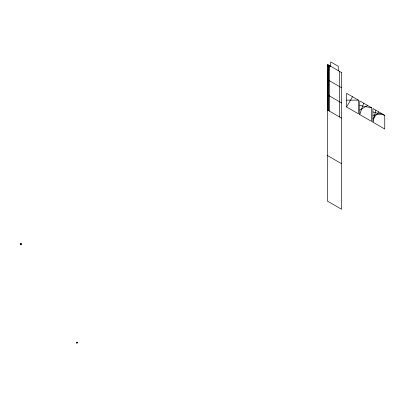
<?xml version="1.0" encoding="UTF-8"?>
<svg xmlns="http://www.w3.org/2000/svg" width="405" height="405" viewBox="0 0 405 405"><rect width="100%" height="100%" fill="white"/><g stroke="black" fill="none" stroke-linecap="round" stroke-linejoin="round"><path stroke-width="0.61" d="M372.914 122.183L372.914 108.515L384.75 115.349L384.75 129.018L372.914 122.183L375.87 110.226M359.746 114.585L359.746 100.916L371.582 107.75L371.582 121.419L359.746 114.585L363.69 103.194M20.852 244.073C21.667 243.516 20.614 244.671 21.035 243.85M20.873 244.028L21.202 244.139M77.725 342.427C77.284 342.134 77.598 342.792 77.527 342.215M346.579 106.981L346.579 93.312L358.42 100.146L358.42 113.815L346.579 106.981L352.497 96.729M372.914 118.766L378.832 111.932M20.25 244.19L20.852 243.84L20.984 244.382C20.027 245.258 20.027 243.901 20.984 243.916M20.873 244.139L21.202 243.947M20.25 244.65L20.984 244.382M359.746 110.028L367.639 105.472M76.737 342.549L77.34 342.205L77.476 342.746C76.52 343.622 76.52 342.266 77.476 342.281M77.36 342.503L77.689 342.311M76.737 343.015L77.476 342.746M77.406 342.549L77.689 342.503M372.914 115.349L381.788 113.643M346.579 100.146L358.42 100.146M359.746 105.472L371.582 107.75M372.914 111.932L384.75 115.349M327.367 65.828L329.225 66.896A2.577 1.488 60 0 1 330.683 66.283L330.683 61.909L338.261 66.283L338.261 70.657M341.572 87.758L327.367 79.557L329.422 65.554L329.422 111.117M341.572 102.946L327.367 94.745L328.738 65.159L328.738 110.722M341.572 118.133L327.367 109.932L328.055 64.765L328.055 110.327M327.367 155.495L341.572 163.696M339.522 71.386L339.522 116.949M77.34 342.205L77.34 342.665M76.874 342.63L76.874 343.091M20.852 243.84L20.852 244.301M20.382 244.266L20.382 244.726M341.572 72.571L327.367 64.37L327.367 201.062L341.572 209.263L341.572 72.571"/></g></svg>
